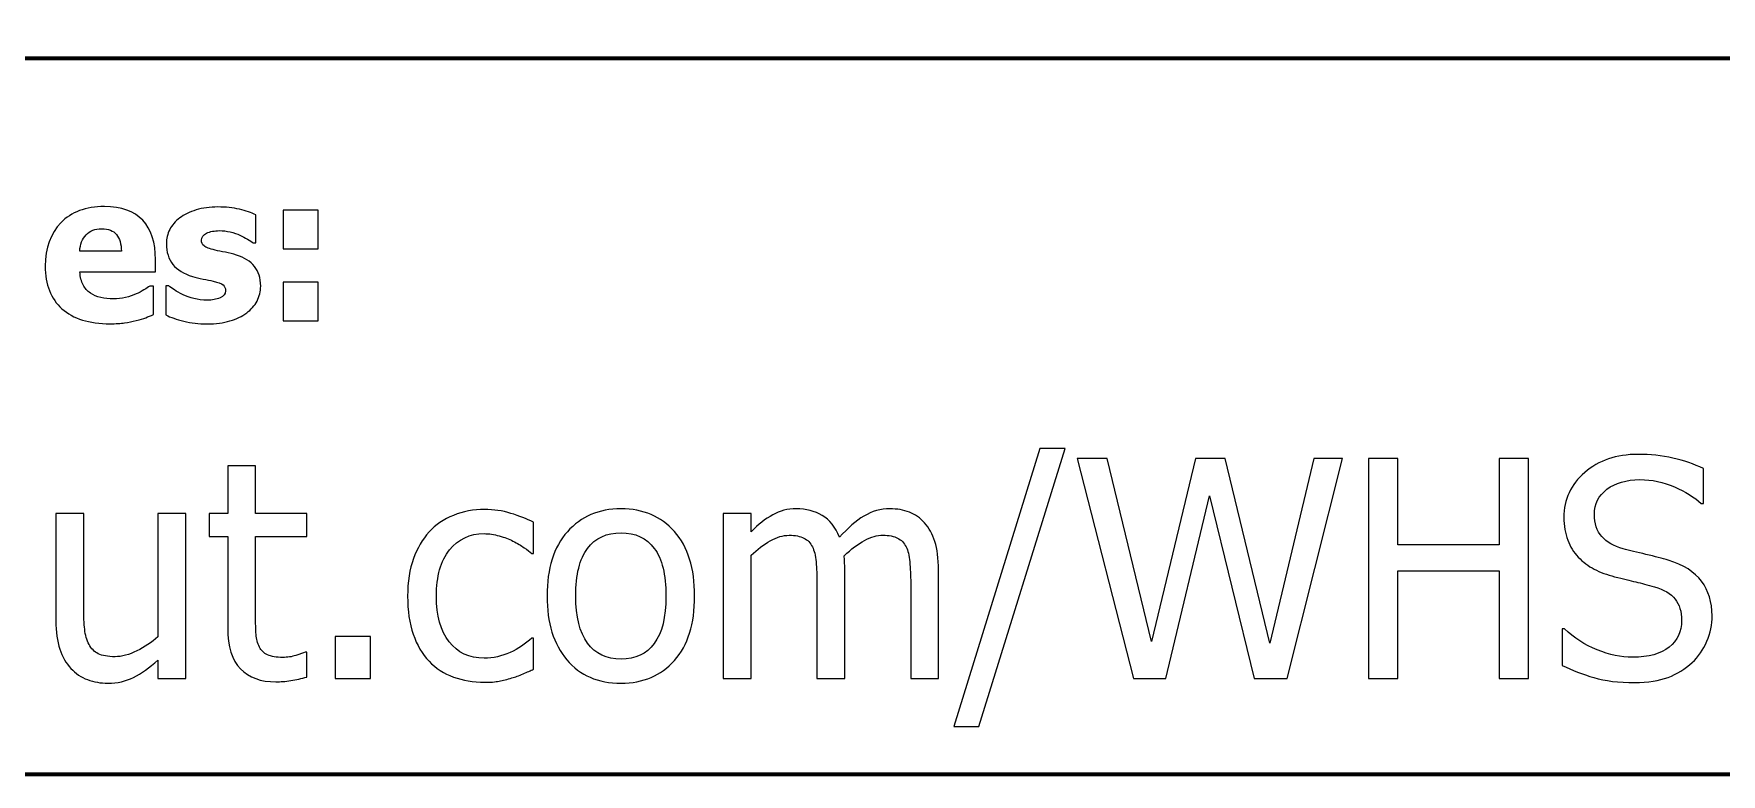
# Model space of a CAD drawing. Header units: centimetres. Extents: x -14.3 to 14.3, y -10 to 9.9.
# Drawn here: x 4.749 to 7.108, y -10 to -8.965 of the extents above; entities that cross this region are included whole.
import ezdxf

# ---------------------------------------------------------------- set-up
doc = ezdxf.new("R2010")
doc.units = ezdxf.units.CM
doc.header["$MEASUREMENT"] = 0
doc.layers.add('Layer 1', color=7, linetype='Continuous')

msp = doc.modelspace()

# ---------------------------------------------------------------- linework, layer by layer
at = {"layer": 'Layer 1', "color": 250, "lineweight": 70}
for points in [[(-14.3, -9), (-14.3, -9), (-14.3, 8.9), (-14.3, 8.9), (-14.3, 8.9), (-14.3, 9.45219), (-13.85219, 9.9), (-13.3, 9.9), (-13.3, 9.9), (-13.3, 9.9), (13.3, 9.9), (13.3, 9.9), (13.3, 9.9), (13.85219, 9.9), (14.3, 9.45219), (14.3, 8.9), (14.3, 8.9), (14.3, 8.9), (14.3, -9), (14.3, -9), (14.3, -9), (14.3, -9.55219), (13.85219, -10), (13.3, -10), (13.3, -10), (13.3, -10), (-13.3, -10), (-13.3, -10), (-13.3, -10), (-13.85219, -10), (-14.3, -9.55219), (-14.3, -9)], [(2.3, -10), (2.3, -10), (2.3, -7), (2.3, -7), (2.3, -7), (2.3, -6.44781), (2.74781, -6), (3.3, -6), (3.3, -6), (3.3, -6), (14.3, -6), (14.3, -6), (14.3, -6), (14.3, -6), (14.3, -7), (14.3, -7), (14.3, -7), (14.3, -7), (14.3, -9), (14.3, -9), (14.3, -9), (14.3, -9.55219), (13.85219, -10), (13.3, -10), (13.3, -10), (13.3, -10), (3.3, -10), (3.3, -10), (3.3, -10), (3.3, -10), (2.3, -10), (2.3, -10)]]:
    msp.add_open_spline(points, degree=3, knots=[0, 0, 0, 0, 0.125, 0.125, 0.125, 0.125, 0.25, 0.25, 0.25, 0.25, 0.375, 0.375, 0.375, 0.375, 0.5, 0.5, 0.5, 0.5, 0.625, 0.625, 0.625, 0.625, 0.75, 0.75, 0.75, 0.75, 0.875, 0.875, 0.875, 0.875, 1, 1, 1, 1], dxfattribs=at)
msp.add_open_spline([(14.3, -9), (14.3, -9), (2.3, -9), (2.3, -9)], degree=3, dxfattribs=at)
at = {"layer": 'Layer 1', "color": 250}
for points, knots in [([(4.8554, -9.37048), (4.82619, -9.37048), (4.8038, -9.36352), (4.78823, -9.34955), (4.78823, -9.34955), (4.77266, -9.33558), (4.76485, -9.31568), (4.76485, -9.28986), (4.76485, -9.28986), (4.76485, -9.2646), (4.77209, -9.24442), (4.78663, -9.22937), (4.78663, -9.22937), (4.80116, -9.21427), (4.82143, -9.20674), (4.84754, -9.20674), (4.84754, -9.20674), (4.87125, -9.20674), (4.88907, -9.21314), (4.90102, -9.22589), (4.90102, -9.22589), (4.91297, -9.23868), (4.91894, -9.25698), (4.91894, -9.28078), (4.91894, -9.28078), (4.91894, -9.28078), (4.91894, -9.29814), (4.91894, -9.29814), (4.91894, -9.29814), (4.91894, -9.29814), (4.8132, -9.29814), (4.8132, -9.29814), (4.8132, -9.29814), (4.81367, -9.30529), (4.81518, -9.31131), (4.81777, -9.3161), (4.81777, -9.3161), (4.82031, -9.32095), (4.82374, -9.32476), (4.82797, -9.32763), (4.82797, -9.32763), (4.83206, -9.3305), (4.83691, -9.33252), (4.84241, -9.33374), (4.84241, -9.33374), (4.84792, -9.33501), (4.85394, -9.33563), (4.86048, -9.33563), (4.86048, -9.33563), (4.86607, -9.33563), (4.87162, -9.33501), (4.87703, -9.33374), (4.87703, -9.33374), (4.88244, -9.33252), (4.88743, -9.33087), (4.8919, -9.32885), (4.8919, -9.32885), (4.89585, -9.32711), (4.89952, -9.32523), (4.90286, -9.32321), (4.90286, -9.32321), (4.90624, -9.32118), (4.90897, -9.3194), (4.91109, -9.31785), (4.91109, -9.31785), (4.91109, -9.31785), (4.91617, -9.31785), (4.91617, -9.31785), (4.91617, -9.31785), (4.91617, -9.31785), (4.91617, -9.35769), (4.91617, -9.35769), (4.91617, -9.35769), (4.91222, -9.35924), (4.90859, -9.3607), (4.90535, -9.36201), (4.90535, -9.36201), (4.9021, -9.36333), (4.89759, -9.36469), (4.8919, -9.36606), (4.8919, -9.36606), (4.88667, -9.36747), (4.88127, -9.36855), (4.87571, -9.3693), (4.87571, -9.3693), (4.87016, -9.3701), (4.86339, -9.37048), (4.8554, -9.37048)], [0, 0, 0, 0, 0.0454545, 0.0454545, 0.0454545, 0.0454545, 0.0909091, 0.0909091, 0.0909091, 0.0909091, 0.1363636, 0.1363636, 0.1363636, 0.1363636, 0.1818182, 0.1818182, 0.1818182, 0.1818182, 0.2272727, 0.2272727, 0.2272727, 0.2272727, 0.2727273, 0.2727273, 0.2727273, 0.2727273, 0.3181818, 0.3181818, 0.3181818, 0.3181818, 0.3636364, 0.3636364, 0.3636364, 0.3636364, 0.4090909, 0.4090909, 0.4090909, 0.4090909, 0.4545455, 0.4545455, 0.4545455, 0.4545455, 0.5, 0.5, 0.5, 0.5, 0.5454545, 0.5454545, 0.5454545, 0.5454545, 0.5909091, 0.5909091, 0.5909091, 0.5909091, 0.6363636, 0.6363636, 0.6363636, 0.6363636, 0.6818182, 0.6818182, 0.6818182, 0.6818182, 0.7272727, 0.7272727, 0.7272727, 0.7272727, 0.7727273, 0.7727273, 0.7727273, 0.7727273, 0.8181818, 0.8181818, 0.8181818, 0.8181818, 0.8636364, 0.8636364, 0.8636364, 0.8636364, 0.9090909, 0.9090909, 0.9090909, 0.9090909, 0.9545455, 0.9545455, 0.9545455, 0.9545455, 1, 1, 1, 1]), ([(4.99091, -9.37062), (4.97948, -9.37062), (4.9687, -9.3694), (4.95859, -9.3669), (4.95859, -9.3669), (4.94843, -9.36441), (4.94006, -9.36154), (4.93343, -9.3582), (4.93343, -9.3582), (4.93343, -9.3582), (4.93343, -9.31742), (4.93343, -9.31742), (4.93343, -9.31742), (4.93343, -9.31742), (4.93743, -9.31742), (4.93743, -9.31742), (4.93743, -9.31742), (4.93973, -9.31916), (4.94232, -9.32109), (4.94528, -9.32321), (4.94528, -9.32321), (4.9482, -9.32532), (4.95229, -9.32753), (4.95756, -9.32984), (4.95756, -9.32984), (4.96203, -9.33196), (4.96711, -9.33374), (4.97275, -9.3353), (4.97275, -9.3353), (4.97839, -9.3368), (4.98456, -9.33755), (4.99114, -9.33755), (4.99114, -9.33755), (4.99796, -9.33755), (5.00394, -9.33652), (5.00916, -9.3344), (5.00916, -9.3344), (5.01433, -9.33229), (5.01692, -9.3289), (5.01692, -9.32434), (5.01692, -9.32434), (5.01692, -9.32071), (5.01574, -9.31803), (5.01334, -9.3162), (5.01334, -9.3162), (5.01094, -9.31436), (5.00633, -9.31258), (4.99942, -9.31093), (4.99942, -9.31093), (4.99575, -9.31004), (4.99109, -9.30905), (4.9855, -9.30797), (4.9855, -9.30797), (4.9799, -9.30693), (4.97496, -9.30571), (4.97063, -9.30435), (4.97063, -9.30435), (4.9585, -9.30058), (4.94942, -9.29499), (4.94331, -9.2876), (4.94331, -9.2876), (4.93719, -9.28017), (4.93413, -9.27048), (4.93413, -9.25844), (4.93413, -9.25844), (4.93413, -9.25157), (4.93573, -9.24503), (4.93888, -9.23892), (4.93888, -9.23892), (4.94204, -9.23285), (4.94669, -9.22739), (4.95285, -9.2226), (4.95285, -9.2226), (4.95902, -9.21794), (4.96664, -9.21418), (4.97567, -9.21145), (4.97567, -9.21145), (4.9847, -9.20867), (4.9949, -9.20731), (5.00629, -9.20731), (5.00629, -9.20731), (5.01715, -9.20731), (5.02712, -9.20839), (5.0362, -9.21055), (5.0362, -9.21055), (5.04528, -9.21272), (5.05295, -9.21531), (5.0592, -9.21832), (5.0592, -9.21832), (5.0592, -9.21832), (5.0592, -9.25745), (5.0592, -9.25745), (5.0592, -9.25745), (5.0592, -9.25745), (5.05535, -9.25745), (5.05535, -9.25745), (5.05535, -9.25745), (5.0537, -9.25618), (5.05107, -9.25444), (5.04749, -9.25228), (5.04749, -9.25228), (5.04392, -9.25011), (5.04044, -9.24828), (5.03705, -9.24673), (5.03705, -9.24673), (5.033, -9.24489), (5.02849, -9.24334), (5.02346, -9.24216), (5.02346, -9.24216), (5.01847, -9.24099), (5.01334, -9.24038), (5.00812, -9.24038), (5.00812, -9.24038), (5.00116, -9.24038), (4.99523, -9.24155), (4.99044, -9.24395), (4.99044, -9.24395), (4.98559, -9.24635), (4.98319, -9.2495), (4.98319, -9.2535), (4.98319, -9.2535), (4.98319, -9.25698), (4.98437, -9.25971), (4.98677, -9.26173), (4.98677, -9.26173), (4.98917, -9.26375), (4.99434, -9.26573), (5.00234, -9.26766), (5.00234, -9.26766), (5.00648, -9.26869), (5.01123, -9.26968), (5.01659, -9.27062), (5.01659, -9.27062), (5.02195, -9.27161), (5.02712, -9.27293), (5.03211, -9.27457), (5.03211, -9.27457), (5.04321, -9.27815), (5.05163, -9.28341), (5.05737, -9.29033), (5.05737, -9.29033), (5.06311, -9.29729), (5.06598, -9.30651), (5.06598, -9.31799), (5.06598, -9.31799), (5.06598, -9.32523), (5.06428, -9.33214), (5.0609, -9.33873), (5.0609, -9.33873), (5.05746, -9.34527), (5.05267, -9.35082), (5.04641, -9.35533), (5.04641, -9.35533), (5.03978, -9.36018), (5.03202, -9.36394), (5.02308, -9.36662), (5.02308, -9.36662), (5.0141, -9.3693), (5.00337, -9.37062), (4.99091, -9.37062)], [0, 0, 0, 0, 0.025, 0.025, 0.025, 0.025, 0.05, 0.05, 0.05, 0.05, 0.075, 0.075, 0.075, 0.075, 0.1, 0.1, 0.1, 0.1, 0.125, 0.125, 0.125, 0.125, 0.15, 0.15, 0.15, 0.15, 0.175, 0.175, 0.175, 0.175, 0.2, 0.2, 0.2, 0.2, 0.225, 0.225, 0.225, 0.225, 0.25, 0.25, 0.25, 0.25, 0.275, 0.275, 0.275, 0.275, 0.3, 0.3, 0.3, 0.3, 0.325, 0.325, 0.325, 0.325, 0.35, 0.35, 0.35, 0.35, 0.375, 0.375, 0.375, 0.375, 0.4, 0.4, 0.4, 0.4, 0.425, 0.425, 0.425, 0.425, 0.45, 0.45, 0.45, 0.45, 0.475, 0.475, 0.475, 0.475, 0.5, 0.5, 0.5, 0.5, 0.525, 0.525, 0.525, 0.525, 0.55, 0.55, 0.55, 0.55, 0.575, 0.575, 0.575, 0.575, 0.6, 0.6, 0.6, 0.6, 0.625, 0.625, 0.625, 0.625, 0.65, 0.65, 0.65, 0.65, 0.675, 0.675, 0.675, 0.675, 0.7, 0.7, 0.7, 0.7, 0.725, 0.725, 0.725, 0.725, 0.75, 0.75, 0.75, 0.75, 0.775, 0.775, 0.775, 0.775, 0.8, 0.8, 0.8, 0.8, 0.825, 0.825, 0.825, 0.825, 0.85, 0.85, 0.85, 0.85, 0.875, 0.875, 0.875, 0.875, 0.9, 0.9, 0.9, 0.9, 0.925, 0.925, 0.925, 0.925, 0.95, 0.95, 0.95, 0.95, 0.975, 0.975, 0.975, 0.975, 1, 1, 1, 1]), ([(5.14617, -9.26573), (5.14617, -9.26573), (5.0974, -9.26573), (5.0974, -9.26573), (5.0974, -9.26573), (5.0974, -9.26573), (5.0974, -9.21159), (5.0974, -9.21159), (5.0974, -9.21159), (5.0974, -9.21159), (5.14617, -9.21159), (5.14617, -9.21159), (5.14617, -9.21159), (5.14617, -9.21159), (5.14617, -9.26573), (5.14617, -9.26573)], [0, 0, 0, 0, 0.25, 0.25, 0.25, 0.25, 0.5, 0.5, 0.5, 0.5, 0.75, 0.75, 0.75, 0.75, 1, 1, 1, 1]), ([(4.87139, -9.26907), (4.87111, -9.25886), (4.86875, -9.2511), (4.86429, -9.24574), (4.86429, -9.24574), (4.85982, -9.24042), (4.853, -9.23774), (4.84382, -9.23774), (4.84382, -9.23774), (4.83442, -9.23774), (4.82713, -9.24056), (4.82181, -9.24616), (4.82181, -9.24616), (4.81654, -9.25176), (4.81363, -9.25943), (4.81306, -9.26907), (4.81306, -9.26907), (4.81306, -9.26907), (4.87139, -9.26907), (4.87139, -9.26907)], [0, 0, 0, 0, 0.2, 0.2, 0.2, 0.2, 0.4, 0.4, 0.4, 0.4, 0.6, 0.6, 0.6, 0.6, 0.8, 0.8, 0.8, 0.8, 1, 1, 1, 1]), ([(5.14617, -9.36634), (5.14617, -9.36634), (5.0974, -9.36634), (5.0974, -9.36634), (5.0974, -9.36634), (5.0974, -9.36634), (5.0974, -9.3122), (5.0974, -9.3122), (5.0974, -9.3122), (5.0974, -9.3122), (5.14617, -9.3122), (5.14617, -9.3122), (5.14617, -9.3122), (5.14617, -9.3122), (5.14617, -9.36634), (5.14617, -9.36634)], [0, 0, 0, 0, 0.25, 0.25, 0.25, 0.25, 0.5, 0.5, 0.5, 0.5, 0.75, 0.75, 0.75, 0.75, 1, 1, 1, 1]), ([(6.19036, -9.54468), (6.19036, -9.54468), (6.06979, -9.9333), (6.06979, -9.9333), (6.06979, -9.9333), (6.06979, -9.9333), (6.03493, -9.9333), (6.03493, -9.9333), (6.03493, -9.9333), (6.03493, -9.9333), (6.15495, -9.54468), (6.15495, -9.54468), (6.15495, -9.54468), (6.15495, -9.54468), (6.19036, -9.54468), (6.19036, -9.54468)], [0, 0, 0, 0, 0.25, 0.25, 0.25, 0.25, 0.5, 0.5, 0.5, 0.5, 0.75, 0.75, 0.75, 0.75, 1, 1, 1, 1]), ([(5.08737, -9.87086), (5.06613, -9.87086), (5.04962, -9.86486), (5.03777, -9.85279), (5.03777, -9.85279), (5.02592, -9.84073), (5.01999, -9.82168), (5.01999, -9.79564), (5.01999, -9.79564), (5.01999, -9.79564), (5.01999, -9.66773), (5.01999, -9.66773), (5.01999, -9.66773), (5.01999, -9.66773), (4.99374, -9.66773), (4.99374, -9.66773), (4.99374, -9.66773), (4.99374, -9.66773), (4.99374, -9.63548), (4.99374, -9.63548), (4.99374, -9.63548), (4.99374, -9.63548), (5.01999, -9.63548), (5.01999, -9.63548), (5.01999, -9.63548), (5.01999, -9.63548), (5.01999, -9.56916), (5.01999, -9.56916), (5.01999, -9.56916), (5.01999, -9.56916), (5.05887, -9.56916), (5.05887, -9.56916), (5.05887, -9.56916), (5.05887, -9.56916), (5.05887, -9.63548), (5.05887, -9.63548), (5.05887, -9.63548), (5.05887, -9.63548), (5.13034, -9.63548), (5.13034, -9.63548), (5.13034, -9.63548), (5.13034, -9.63548), (5.13034, -9.66773), (5.13034, -9.66773), (5.13034, -9.66773), (5.13034, -9.66773), (5.05887, -9.66773), (5.05887, -9.66773), (5.05887, -9.66773), (5.05887, -9.66773), (5.05887, -9.77744), (5.05887, -9.77744), (5.05887, -9.77744), (5.05887, -9.78915), (5.05908, -9.79818), (5.0595, -9.80453), (5.0595, -9.80453), (5.05993, -9.81088), (5.06148, -9.81681), (5.06423, -9.82231), (5.06423, -9.82231), (5.06656, -9.82711), (5.07037, -9.83078), (5.07559, -9.83318), (5.07559, -9.83318), (5.08081, -9.83558), (5.08794, -9.83678), (5.0969, -9.83678), (5.0969, -9.83678), (5.10318, -9.83678), (5.10931, -9.83586), (5.11524, -9.83403), (5.11524, -9.83403), (5.12117, -9.83212), (5.12547, -9.83057), (5.12808, -9.82937), (5.12808, -9.82937), (5.12808, -9.82937), (5.13034, -9.82937), (5.13034, -9.82937), (5.13034, -9.82937), (5.13034, -9.82937), (5.13034, -9.86422), (5.13034, -9.86422), (5.13034, -9.86422), (5.12307, -9.86634), (5.11566, -9.86796), (5.10811, -9.86909), (5.10811, -9.86909), (5.10064, -9.87029), (5.09372, -9.87086), (5.08737, -9.87086)], [0, 0, 0, 0, 0.0434783, 0.0434783, 0.0434783, 0.0434783, 0.0869565, 0.0869565, 0.0869565, 0.0869565, 0.1304348, 0.1304348, 0.1304348, 0.1304348, 0.173913, 0.173913, 0.173913, 0.173913, 0.2173913, 0.2173913, 0.2173913, 0.2173913, 0.2608696, 0.2608696, 0.2608696, 0.2608696, 0.3043478, 0.3043478, 0.3043478, 0.3043478, 0.3478261, 0.3478261, 0.3478261, 0.3478261, 0.3913043, 0.3913043, 0.3913043, 0.3913043, 0.4347826, 0.4347826, 0.4347826, 0.4347826, 0.4782609, 0.4782609, 0.4782609, 0.4782609, 0.5217391, 0.5217391, 0.5217391, 0.5217391, 0.5652174, 0.5652174, 0.5652174, 0.5652174, 0.6086957, 0.6086957, 0.6086957, 0.6086957, 0.6521739, 0.6521739, 0.6521739, 0.6521739, 0.6956522, 0.6956522, 0.6956522, 0.6956522, 0.7391304, 0.7391304, 0.7391304, 0.7391304, 0.7826087, 0.7826087, 0.7826087, 0.7826087, 0.826087, 0.826087, 0.826087, 0.826087, 0.8695652, 0.8695652, 0.8695652, 0.8695652, 0.9130435, 0.9130435, 0.9130435, 0.9130435, 0.9565217, 0.9565217, 0.9565217, 0.9565217, 1, 1, 1, 1]), ([(6.57813, -9.55858), (6.57813, -9.55858), (6.5008, -9.86634), (6.5008, -9.86634), (6.5008, -9.86634), (6.5008, -9.86634), (6.45473, -9.86634), (6.45473, -9.86634), (6.45473, -9.86634), (6.45473, -9.86634), (6.39208, -9.61086), (6.39208, -9.61086), (6.39208, -9.61086), (6.39208, -9.61086), (6.33098, -9.86634), (6.33098, -9.86634), (6.33098, -9.86634), (6.33098, -9.86634), (6.28582, -9.86634), (6.28582, -9.86634), (6.28582, -9.86634), (6.28582, -9.86634), (6.20708, -9.55858), (6.20708, -9.55858), (6.20708, -9.55858), (6.20708, -9.55858), (6.24906, -9.55858), (6.24906, -9.55858), (6.24906, -9.55858), (6.24906, -9.55858), (6.31108, -9.81441), (6.31108, -9.81441), (6.31108, -9.81441), (6.31108, -9.81441), (6.37267, -9.55858), (6.37267, -9.55858), (6.37267, -9.55858), (6.37267, -9.55858), (6.41423, -9.55858), (6.41423, -9.55858), (6.41423, -9.55858), (6.41423, -9.55858), (6.47639, -9.81674), (6.47639, -9.81674), (6.47639, -9.81674), (6.47639, -9.81674), (6.53806, -9.55858), (6.53806, -9.55858), (6.53806, -9.55858), (6.53806, -9.55858), (6.57813, -9.55858), (6.57813, -9.55858)], [0, 0, 0, 0, 0.0769231, 0.0769231, 0.0769231, 0.0769231, 0.1538462, 0.1538462, 0.1538462, 0.1538462, 0.2307692, 0.2307692, 0.2307692, 0.2307692, 0.3076923, 0.3076923, 0.3076923, 0.3076923, 0.3846154, 0.3846154, 0.3846154, 0.3846154, 0.4615385, 0.4615385, 0.4615385, 0.4615385, 0.5384615, 0.5384615, 0.5384615, 0.5384615, 0.6153846, 0.6153846, 0.6153846, 0.6153846, 0.6923077, 0.6923077, 0.6923077, 0.6923077, 0.7692308, 0.7692308, 0.7692308, 0.7692308, 0.8461538, 0.8461538, 0.8461538, 0.8461538, 0.9230769, 0.9230769, 0.9230769, 0.9230769, 1, 1, 1, 1]), ([(6.83819, -9.86634), (6.83819, -9.86634), (6.79727, -9.86634), (6.79727, -9.86634), (6.79727, -9.86634), (6.79727, -9.86634), (6.79727, -9.71571), (6.79727, -9.71571), (6.79727, -9.71571), (6.79727, -9.71571), (6.6556, -9.71571), (6.6556, -9.71571), (6.6556, -9.71571), (6.6556, -9.71571), (6.6556, -9.86634), (6.6556, -9.86634), (6.6556, -9.86634), (6.6556, -9.86634), (6.61468, -9.86634), (6.61468, -9.86634), (6.61468, -9.86634), (6.61468, -9.86634), (6.61468, -9.55858), (6.61468, -9.55858), (6.61468, -9.55858), (6.61468, -9.55858), (6.6556, -9.55858), (6.6556, -9.55858), (6.6556, -9.55858), (6.6556, -9.55858), (6.6556, -9.6793), (6.6556, -9.6793), (6.6556, -9.6793), (6.6556, -9.6793), (6.79727, -9.6793), (6.79727, -9.6793), (6.79727, -9.6793), (6.79727, -9.6793), (6.79727, -9.55858), (6.79727, -9.55858), (6.79727, -9.55858), (6.79727, -9.55858), (6.83819, -9.55858), (6.83819, -9.55858), (6.83819, -9.55858), (6.83819, -9.55858), (6.83819, -9.86634), (6.83819, -9.86634)], [0, 0, 0, 0, 0.0833333, 0.0833333, 0.0833333, 0.0833333, 0.1666667, 0.1666667, 0.1666667, 0.1666667, 0.25, 0.25, 0.25, 0.25, 0.3333333, 0.3333333, 0.3333333, 0.3333333, 0.4166667, 0.4166667, 0.4166667, 0.4166667, 0.5, 0.5, 0.5, 0.5, 0.5833333, 0.5833333, 0.5833333, 0.5833333, 0.6666667, 0.6666667, 0.6666667, 0.6666667, 0.75, 0.75, 0.75, 0.75, 0.8333333, 0.8333333, 0.8333333, 0.8333333, 0.9166667, 0.9166667, 0.9166667, 0.9166667, 1, 1, 1, 1]), ([(6.98643, -9.87191), (6.96406, -9.87191), (6.94509, -9.86959), (6.92949, -9.865), (6.92949, -9.865), (6.91383, -9.86034), (6.89908, -9.8547), (6.88533, -9.84793), (6.88533, -9.84793), (6.88533, -9.84793), (6.88533, -9.7967), (6.88533, -9.7967), (6.88533, -9.7967), (6.88533, -9.7967), (6.88822, -9.7967), (6.88822, -9.7967), (6.88822, -9.7967), (6.90169, -9.8094), (6.917, -9.81921), (6.93408, -9.82612), (6.93408, -9.82612), (6.95115, -9.83311), (6.96766, -9.83657), (6.98347, -9.83657), (6.98347, -9.83657), (7.00612, -9.83657), (7.02319, -9.83184), (7.03476, -9.82238), (7.03476, -9.82238), (7.04633, -9.813), (7.05212, -9.80051), (7.05212, -9.78513), (7.05212, -9.78513), (7.05212, -9.77285), (7.04908, -9.76284), (7.04302, -9.75515), (7.04302, -9.75515), (7.03695, -9.74745), (7.02735, -9.74174), (7.01409, -9.738), (7.01409, -9.738), (7.00456, -9.73525), (6.99589, -9.73292), (6.98805, -9.73116), (6.98805, -9.73116), (6.98022, -9.72939), (6.97034, -9.72699), (6.95849, -9.72396), (6.95849, -9.72396), (6.94791, -9.72121), (6.93838, -9.71768), (6.92999, -9.71338), (6.92999, -9.71338), (6.92159, -9.70914), (6.91411, -9.70357), (6.90762, -9.69666), (6.90762, -9.69666), (6.90127, -9.68988), (6.8964, -9.68191), (6.89287, -9.67281), (6.89287, -9.67281), (6.88935, -9.66364), (6.88758, -9.65305), (6.88758, -9.64106), (6.88758, -9.64106), (6.88758, -9.61608), (6.89732, -9.5952), (6.91672, -9.57833), (6.91672, -9.57833), (6.9362, -9.56147), (6.96096, -9.55301), (6.99116, -9.55301), (6.99116, -9.55301), (7.00837, -9.55301), (7.02467, -9.5547), (7.04005, -9.55816), (7.04005, -9.55816), (7.05543, -9.56161), (7.06962, -9.56648), (7.08274, -9.57283), (7.08274, -9.57283), (7.08274, -9.57283), (7.08274, -9.62187), (7.08274, -9.62187), (7.08274, -9.62187), (7.08274, -9.62187), (7.07963, -9.62187), (7.07963, -9.62187), (7.07963, -9.62187), (7.06983, -9.61291), (7.05734, -9.60507), (7.04203, -9.59837), (7.04203, -9.59837), (7.02672, -9.59167), (7.0107, -9.58835), (6.99384, -9.58835), (6.99384, -9.58835), (6.97486, -9.58835), (6.95948, -9.5928), (6.94777, -9.60169), (6.94777, -9.60169), (6.93605, -9.61058), (6.9302, -9.62222), (6.9302, -9.63668), (6.9302, -9.63668), (6.9302, -9.64981), (6.93366, -9.66018), (6.9405, -9.66794), (6.9405, -9.66794), (6.94741, -9.67563), (6.95743, -9.68127), (6.97049, -9.68487), (6.97049, -9.68487), (6.97916, -9.6872), (6.98975, -9.68988), (7.00231, -9.69285), (7.00231, -9.69285), (7.01486, -9.69581), (7.02524, -9.69849), (7.03356, -9.70096), (7.03356, -9.70096), (7.0548, -9.70745), (7.07025, -9.71726), (7.08006, -9.73031), (7.08006, -9.73031), (7.08986, -9.74343), (7.09473, -9.75952), (7.09473, -9.77871), (7.09473, -9.77871), (7.09473, -9.79071), (7.09226, -9.80256), (7.08739, -9.81427), (7.08739, -9.81427), (7.08253, -9.82598), (7.07561, -9.83586), (7.06679, -9.84404), (7.06679, -9.84404), (7.05692, -9.85293), (7.0457, -9.85985), (7.03321, -9.86465), (7.03321, -9.86465), (7.02079, -9.86951), (7.00513, -9.87191), (6.98643, -9.87191)], [0, 0, 0, 0, 0.0277778, 0.0277778, 0.0277778, 0.0277778, 0.0555556, 0.0555556, 0.0555556, 0.0555556, 0.0833333, 0.0833333, 0.0833333, 0.0833333, 0.1111111, 0.1111111, 0.1111111, 0.1111111, 0.1388889, 0.1388889, 0.1388889, 0.1388889, 0.1666667, 0.1666667, 0.1666667, 0.1666667, 0.1944444, 0.1944444, 0.1944444, 0.1944444, 0.2222222, 0.2222222, 0.2222222, 0.2222222, 0.25, 0.25, 0.25, 0.25, 0.2777778, 0.2777778, 0.2777778, 0.2777778, 0.3055556, 0.3055556, 0.3055556, 0.3055556, 0.3333333, 0.3333333, 0.3333333, 0.3333333, 0.3611111, 0.3611111, 0.3611111, 0.3611111, 0.3888889, 0.3888889, 0.3888889, 0.3888889, 0.4166667, 0.4166667, 0.4166667, 0.4166667, 0.4444444, 0.4444444, 0.4444444, 0.4444444, 0.4722222, 0.4722222, 0.4722222, 0.4722222, 0.5, 0.5, 0.5, 0.5, 0.5277778, 0.5277778, 0.5277778, 0.5277778, 0.5555556, 0.5555556, 0.5555556, 0.5555556, 0.5833333, 0.5833333, 0.5833333, 0.5833333, 0.6111111, 0.6111111, 0.6111111, 0.6111111, 0.6388889, 0.6388889, 0.6388889, 0.6388889, 0.6666667, 0.6666667, 0.6666667, 0.6666667, 0.6944444, 0.6944444, 0.6944444, 0.6944444, 0.7222222, 0.7222222, 0.7222222, 0.7222222, 0.75, 0.75, 0.75, 0.75, 0.7777778, 0.7777778, 0.7777778, 0.7777778, 0.8055556, 0.8055556, 0.8055556, 0.8055556, 0.8333333, 0.8333333, 0.8333333, 0.8333333, 0.8611111, 0.8611111, 0.8611111, 0.8611111, 0.8888889, 0.8888889, 0.8888889, 0.8888889, 0.9166667, 0.9166667, 0.9166667, 0.9166667, 0.9444444, 0.9444444, 0.9444444, 0.9444444, 0.9722222, 0.9722222, 0.9722222, 0.9722222, 1, 1, 1, 1]), ([(4.96129, -9.86634), (4.96129, -9.86634), (4.92241, -9.86634), (4.92241, -9.86634), (4.92241, -9.86634), (4.92241, -9.86634), (4.92241, -9.84073), (4.92241, -9.84073), (4.92241, -9.84073), (4.91042, -9.85117), (4.89906, -9.85914), (4.88826, -9.86458), (4.88826, -9.86458), (4.87754, -9.87001), (4.86554, -9.87276), (4.85235, -9.87276), (4.85235, -9.87276), (4.84226, -9.87276), (4.83281, -9.87114), (4.82392, -9.86782), (4.82392, -9.86782), (4.81503, -9.86451), (4.80726, -9.85928), (4.80063, -9.85209), (4.80063, -9.85209), (4.794, -9.84489), (4.78885, -9.83593), (4.78525, -9.82499), (4.78525, -9.82499), (4.78158, -9.81413), (4.77975, -9.80094), (4.77975, -9.78534), (4.77975, -9.78534), (4.77975, -9.78534), (4.77975, -9.63548), (4.77975, -9.63548), (4.77975, -9.63548), (4.77975, -9.63548), (4.81862, -9.63548), (4.81862, -9.63548), (4.81862, -9.63548), (4.81862, -9.63548), (4.81862, -9.76693), (4.81862, -9.76693), (4.81862, -9.76693), (4.81862, -9.7792), (4.81905, -9.78936), (4.81996, -9.79748), (4.81996, -9.79748), (4.82088, -9.80552), (4.82293, -9.81258), (4.82603, -9.81864), (4.82603, -9.81864), (4.82921, -9.82457), (4.83351, -9.82888), (4.83901, -9.83163), (4.83901, -9.83163), (4.84445, -9.83438), (4.85228, -9.83579), (4.86244, -9.83579), (4.86244, -9.83579), (4.87196, -9.83579), (4.88212, -9.83311), (4.89285, -9.82775), (4.89285, -9.82775), (4.90357, -9.82231), (4.91345, -9.81575), (4.92241, -9.80785), (4.92241, -9.80785), (4.92241, -9.80785), (4.92241, -9.63548), (4.92241, -9.63548), (4.92241, -9.63548), (4.92241, -9.63548), (4.96129, -9.63548), (4.96129, -9.63548), (4.96129, -9.63548), (4.96129, -9.63548), (4.96129, -9.86634), (4.96129, -9.86634)], [0, 0, 0, 0, 0.05, 0.05, 0.05, 0.05, 0.1, 0.1, 0.1, 0.1, 0.15, 0.15, 0.15, 0.15, 0.2, 0.2, 0.2, 0.2, 0.25, 0.25, 0.25, 0.25, 0.3, 0.3, 0.3, 0.3, 0.35, 0.35, 0.35, 0.35, 0.4, 0.4, 0.4, 0.4, 0.45, 0.45, 0.45, 0.45, 0.5, 0.5, 0.5, 0.5, 0.55, 0.55, 0.55, 0.55, 0.6, 0.6, 0.6, 0.6, 0.65, 0.65, 0.65, 0.65, 0.7, 0.7, 0.7, 0.7, 0.75, 0.75, 0.75, 0.75, 0.8, 0.8, 0.8, 0.8, 0.85, 0.85, 0.85, 0.85, 0.9, 0.9, 0.9, 0.9, 0.95, 0.95, 0.95, 0.95, 1, 1, 1, 1]), ([(5.37897, -9.87149), (5.36317, -9.87149), (5.34863, -9.86902), (5.33537, -9.86415), (5.33537, -9.86415), (5.32218, -9.85928), (5.31082, -9.85188), (5.30129, -9.84193), (5.30129, -9.84193), (5.29177, -9.83198), (5.28443, -9.81949), (5.27914, -9.80439), (5.27914, -9.80439), (5.27392, -9.78929), (5.27131, -9.77158), (5.27131, -9.75119), (5.27131, -9.75119), (5.27131, -9.73094), (5.27406, -9.71345), (5.27949, -9.6987), (5.27949, -9.6987), (5.28492, -9.68396), (5.29219, -9.67154), (5.30129, -9.66145), (5.30129, -9.66145), (5.31039, -9.65143), (5.32168, -9.64367), (5.3353, -9.63824), (5.3353, -9.63824), (5.34885, -9.6328), (5.36345, -9.63005), (5.37897, -9.63005), (5.37897, -9.63005), (5.39167, -9.63005), (5.40388, -9.63182), (5.41566, -9.63541), (5.41566, -9.63541), (5.42744, -9.63901), (5.43796, -9.64317), (5.4472, -9.64783), (5.4472, -9.64783), (5.4472, -9.64783), (5.4472, -9.69143), (5.4472, -9.69143), (5.4472, -9.69143), (5.4472, -9.69143), (5.44494, -9.69143), (5.44494, -9.69143), (5.44494, -9.69143), (5.44219, -9.68911), (5.43859, -9.68642), (5.43429, -9.68339), (5.43429, -9.68339), (5.42991, -9.68036), (5.42469, -9.67725), (5.41848, -9.67408), (5.41848, -9.67408), (5.41312, -9.67133), (5.40677, -9.66893), (5.39943, -9.66688), (5.39943, -9.66688), (5.39217, -9.66483), (5.38511, -9.66378), (5.37834, -9.66378), (5.37834, -9.66378), (5.35823, -9.66378), (5.34207, -9.6714), (5.32987, -9.68664), (5.32987, -9.68664), (5.31766, -9.70181), (5.31159, -9.72333), (5.31159, -9.75119), (5.31159, -9.75119), (5.31159, -9.77843), (5.31752, -9.79974), (5.3293, -9.81491), (5.3293, -9.81491), (5.34108, -9.83015), (5.35738, -9.83777), (5.37834, -9.83777), (5.37834, -9.83777), (5.39104, -9.83777), (5.4031, -9.83515), (5.41453, -9.82993), (5.41453, -9.82993), (5.42596, -9.82471), (5.43612, -9.81794), (5.44494, -9.80968), (5.44494, -9.80968), (5.44494, -9.80968), (5.4472, -9.80968), (5.4472, -9.80968), (5.4472, -9.80968), (5.4472, -9.80968), (5.4472, -9.85329), (5.4472, -9.85329), (5.4472, -9.85329), (5.44332, -9.85512), (5.43852, -9.85724), (5.43274, -9.85978), (5.43274, -9.85978), (5.42695, -9.86239), (5.42173, -9.86422), (5.417, -9.86549), (5.417, -9.86549), (5.41044, -9.8674), (5.40451, -9.86888), (5.39922, -9.86994), (5.39922, -9.86994), (5.394, -9.871), (5.38723, -9.87149), (5.37897, -9.87149)], [0, 0, 0, 0, 0.0357143, 0.0357143, 0.0357143, 0.0357143, 0.0714286, 0.0714286, 0.0714286, 0.0714286, 0.1071429, 0.1071429, 0.1071429, 0.1071429, 0.1428571, 0.1428571, 0.1428571, 0.1428571, 0.1785714, 0.1785714, 0.1785714, 0.1785714, 0.2142857, 0.2142857, 0.2142857, 0.2142857, 0.25, 0.25, 0.25, 0.25, 0.2857143, 0.2857143, 0.2857143, 0.2857143, 0.3214286, 0.3214286, 0.3214286, 0.3214286, 0.3571429, 0.3571429, 0.3571429, 0.3571429, 0.3928571, 0.3928571, 0.3928571, 0.3928571, 0.4285714, 0.4285714, 0.4285714, 0.4285714, 0.4642857, 0.4642857, 0.4642857, 0.4642857, 0.5, 0.5, 0.5, 0.5, 0.5357143, 0.5357143, 0.5357143, 0.5357143, 0.5714286, 0.5714286, 0.5714286, 0.5714286, 0.6071429, 0.6071429, 0.6071429, 0.6071429, 0.6428571, 0.6428571, 0.6428571, 0.6428571, 0.6785714, 0.6785714, 0.6785714, 0.6785714, 0.7142857, 0.7142857, 0.7142857, 0.7142857, 0.75, 0.75, 0.75, 0.75, 0.7857143, 0.7857143, 0.7857143, 0.7857143, 0.8214286, 0.8214286, 0.8214286, 0.8214286, 0.8571429, 0.8571429, 0.8571429, 0.8571429, 0.8928571, 0.8928571, 0.8928571, 0.8928571, 0.9285714, 0.9285714, 0.9285714, 0.9285714, 0.9642857, 0.9642857, 0.9642857, 0.9642857, 1, 1, 1, 1]), ([(5.67256, -9.75098), (5.67256, -9.78986), (5.66317, -9.81991), (5.64447, -9.84101), (5.64447, -9.84101), (5.62571, -9.86218), (5.60073, -9.87276), (5.56962, -9.87276), (5.56962, -9.87276), (5.53751, -9.87276), (5.51225, -9.86182), (5.49384, -9.84002), (5.49384, -9.84002), (5.47542, -9.81815), (5.46625, -9.78852), (5.46625, -9.75098), (5.46625, -9.75098), (5.46625, -9.71246), (5.47571, -9.68247), (5.49469, -9.6611), (5.49469, -9.6611), (5.5136, -9.63972), (5.53857, -9.62906), (5.56962, -9.62906), (5.56962, -9.62906), (5.60073, -9.62906), (5.62571, -9.63972), (5.64447, -9.66102), (5.64447, -9.66102), (5.66317, -9.68226), (5.67256, -9.71232), (5.67256, -9.75098)], [0, 0, 0, 0, 0.125, 0.125, 0.125, 0.125, 0.25, 0.25, 0.25, 0.25, 0.375, 0.375, 0.375, 0.375, 0.5, 0.5, 0.5, 0.5, 0.625, 0.625, 0.625, 0.625, 0.75, 0.75, 0.75, 0.75, 0.875, 0.875, 0.875, 0.875, 1, 1, 1, 1]), ([(5.97453, -9.86634), (5.97453, -9.86634), (5.97453, -9.73278), (5.97453, -9.73278), (5.97453, -9.73278), (5.97453, -9.7222), (5.97411, -9.71239), (5.97326, -9.70336), (5.97326, -9.70336), (5.97249, -9.69433), (5.97072, -9.68727), (5.96811, -9.68219), (5.96811, -9.68219), (5.96536, -9.67662), (5.96148, -9.6726), (5.95633, -9.66999), (5.95633, -9.66999), (5.95125, -9.66737), (5.94434, -9.66603), (5.93566, -9.66603), (5.93566, -9.66603), (5.92768, -9.66603), (5.91915, -9.6685), (5.90997, -9.67337), (5.90997, -9.67337), (5.9008, -9.67831), (5.89135, -9.68537), (5.88154, -9.69461), (5.88154, -9.69461), (5.88168, -9.69694), (5.88189, -9.69969), (5.88211, -9.70293), (5.88211, -9.70293), (5.88232, -9.70618), (5.88239, -9.70999), (5.88239, -9.71444), (5.88239, -9.71444), (5.88239, -9.71444), (5.88239, -9.86634), (5.88239, -9.86634), (5.88239, -9.86634), (5.88239, -9.86634), (5.84351, -9.86634), (5.84351, -9.86634), (5.84351, -9.86634), (5.84351, -9.86634), (5.84351, -9.73278), (5.84351, -9.73278), (5.84351, -9.73278), (5.84351, -9.7222), (5.84309, -9.71239), (5.84224, -9.70336), (5.84224, -9.70336), (5.84147, -9.69433), (5.8397, -9.68727), (5.83709, -9.68219), (5.83709, -9.68219), (5.83434, -9.67662), (5.83046, -9.6726), (5.82531, -9.66999), (5.82531, -9.66999), (5.82023, -9.66737), (5.81331, -9.66603), (5.80464, -9.66603), (5.80464, -9.66603), (5.79624, -9.66603), (5.78742, -9.66864), (5.77825, -9.67387), (5.77825, -9.67387), (5.76901, -9.67916), (5.76005, -9.68586), (5.75137, -9.69397), (5.75137, -9.69397), (5.75137, -9.69397), (5.75137, -9.86634), (5.75137, -9.86634), (5.75137, -9.86634), (5.75137, -9.86634), (5.71249, -9.86634), (5.71249, -9.86634), (5.71249, -9.86634), (5.71249, -9.86634), (5.71249, -9.63548), (5.71249, -9.63548), (5.71249, -9.63548), (5.71249, -9.63548), (5.75137, -9.63548), (5.75137, -9.63548), (5.75137, -9.63548), (5.75137, -9.63548), (5.75137, -9.6611), (5.75137, -9.6611), (5.75137, -9.6611), (5.7616, -9.65094), (5.77169, -9.64303), (5.78164, -9.63746), (5.78164, -9.63746), (5.79165, -9.63189), (5.80259, -9.62906), (5.81458, -9.62906), (5.81458, -9.62906), (5.82827, -9.62906), (5.84034, -9.63217), (5.85085, -9.63838), (5.85085, -9.63838), (5.86143, -9.64459), (5.86941, -9.65475), (5.87498, -9.66893), (5.87498, -9.66893), (5.88669, -9.65587), (5.89812, -9.64593), (5.90927, -9.63922), (5.90927, -9.63922), (5.92042, -9.63245), (5.93255, -9.62906), (5.94561, -9.62906), (5.94561, -9.62906), (5.95555, -9.62906), (5.96458, -9.63062), (5.9727, -9.63372), (5.9727, -9.63372), (5.98081, -9.63682), (5.98794, -9.64183), (5.99401, -9.64868), (5.99401, -9.64868), (6.00021, -9.65573), (6.00494, -9.66448), (6.00833, -9.67492), (6.00833, -9.67492), (6.01172, -9.68544), (6.01341, -9.69856), (6.01341, -9.71444), (6.01341, -9.71444), (6.01341, -9.71444), (6.01341, -9.86634), (6.01341, -9.86634), (6.01341, -9.86634), (6.01341, -9.86634), (5.97453, -9.86634), (5.97453, -9.86634)], [0, 0, 0, 0, 0.0285714, 0.0285714, 0.0285714, 0.0285714, 0.0571429, 0.0571429, 0.0571429, 0.0571429, 0.0857143, 0.0857143, 0.0857143, 0.0857143, 0.1142857, 0.1142857, 0.1142857, 0.1142857, 0.1428571, 0.1428571, 0.1428571, 0.1428571, 0.1714286, 0.1714286, 0.1714286, 0.1714286, 0.2, 0.2, 0.2, 0.2, 0.2285714, 0.2285714, 0.2285714, 0.2285714, 0.2571429, 0.2571429, 0.2571429, 0.2571429, 0.2857143, 0.2857143, 0.2857143, 0.2857143, 0.3142857, 0.3142857, 0.3142857, 0.3142857, 0.3428571, 0.3428571, 0.3428571, 0.3428571, 0.3714286, 0.3714286, 0.3714286, 0.3714286, 0.4, 0.4, 0.4, 0.4, 0.4285714, 0.4285714, 0.4285714, 0.4285714, 0.4571429, 0.4571429, 0.4571429, 0.4571429, 0.4857143, 0.4857143, 0.4857143, 0.4857143, 0.5142857, 0.5142857, 0.5142857, 0.5142857, 0.5428571, 0.5428571, 0.5428571, 0.5428571, 0.5714286, 0.5714286, 0.5714286, 0.5714286, 0.6, 0.6, 0.6, 0.6, 0.6285714, 0.6285714, 0.6285714, 0.6285714, 0.6571429, 0.6571429, 0.6571429, 0.6571429, 0.6857143, 0.6857143, 0.6857143, 0.6857143, 0.7142857, 0.7142857, 0.7142857, 0.7142857, 0.7428571, 0.7428571, 0.7428571, 0.7428571, 0.7714286, 0.7714286, 0.7714286, 0.7714286, 0.8, 0.8, 0.8, 0.8, 0.8285714, 0.8285714, 0.8285714, 0.8285714, 0.8571429, 0.8571429, 0.8571429, 0.8571429, 0.8857143, 0.8857143, 0.8857143, 0.8857143, 0.9142857, 0.9142857, 0.9142857, 0.9142857, 0.9428571, 0.9428571, 0.9428571, 0.9428571, 0.9714286, 0.9714286, 0.9714286, 0.9714286, 1, 1, 1, 1]), ([(5.63248, -9.75098), (5.63248, -9.72114), (5.62705, -9.69891), (5.61611, -9.68438), (5.61611, -9.68438), (5.60525, -9.66984), (5.58972, -9.66258), (5.56962, -9.66258), (5.56962, -9.66258), (5.54937, -9.66258), (5.5337, -9.66984), (5.52277, -9.68438), (5.52277, -9.68438), (5.51183, -9.69891), (5.50633, -9.72114), (5.50633, -9.75098), (5.50633, -9.75098), (5.50633, -9.77991), (5.51183, -9.80185), (5.52277, -9.81681), (5.52277, -9.81681), (5.5337, -9.83177), (5.54937, -9.83925), (5.56962, -9.83925), (5.56962, -9.83925), (5.58958, -9.83925), (5.6051, -9.83191), (5.61604, -9.81723), (5.61604, -9.81723), (5.62698, -9.80256), (5.63248, -9.78047), (5.63248, -9.75098)], [0, 0, 0, 0, 0.125, 0.125, 0.125, 0.125, 0.25, 0.25, 0.25, 0.25, 0.375, 0.375, 0.375, 0.375, 0.5, 0.5, 0.5, 0.5, 0.625, 0.625, 0.625, 0.625, 0.75, 0.75, 0.75, 0.75, 0.875, 0.875, 0.875, 0.875, 1, 1, 1, 1]), ([(5.21966, -9.86634), (5.21966, -9.86634), (5.17027, -9.86634), (5.17027, -9.86634), (5.17027, -9.86634), (5.17027, -9.86634), (5.17027, -9.80743), (5.17027, -9.80743), (5.17027, -9.80743), (5.17027, -9.80743), (5.21966, -9.80743), (5.21966, -9.80743), (5.21966, -9.80743), (5.21966, -9.80743), (5.21966, -9.86634), (5.21966, -9.86634)], [0, 0, 0, 0, 0.25, 0.25, 0.25, 0.25, 0.5, 0.5, 0.5, 0.5, 0.75, 0.75, 0.75, 0.75, 1, 1, 1, 1])]:
    msp.add_open_spline(points, degree=3, knots=knots, dxfattribs=at)

doc.saveas('drawing.dxf')
